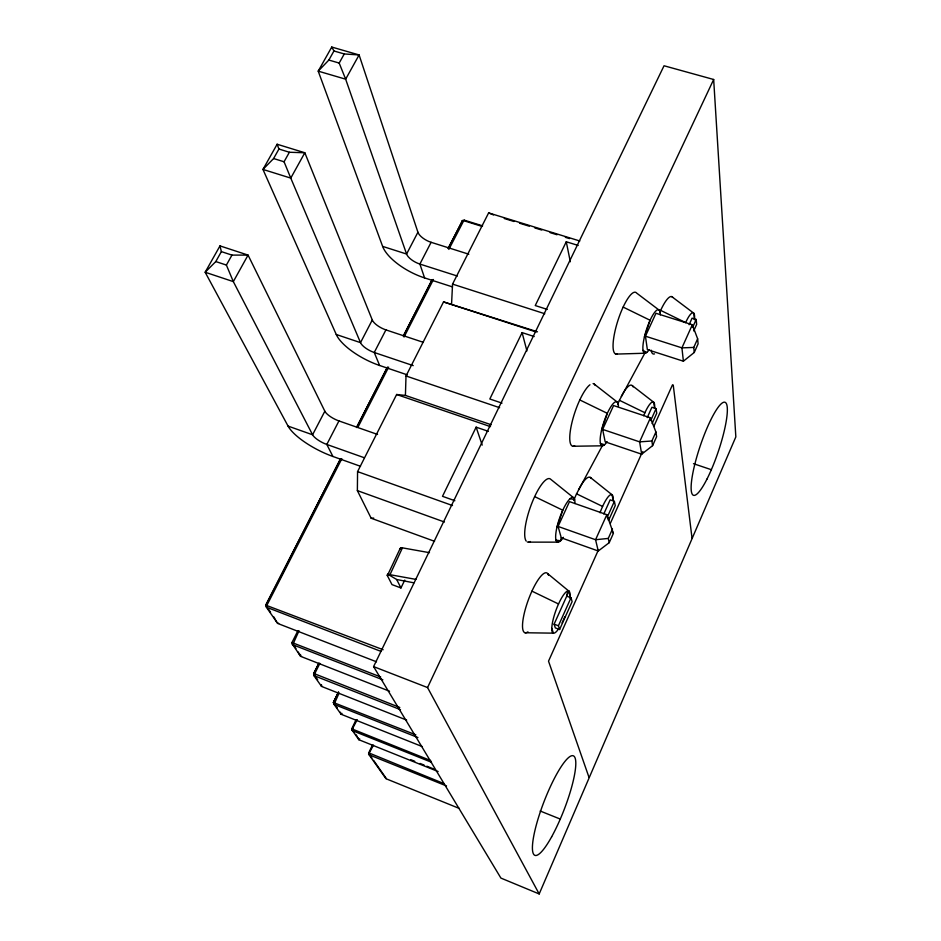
<?xml version="1.0" encoding="UTF-8"?>
<svg xmlns="http://www.w3.org/2000/svg" width="941" height="941" viewBox="0 0 941 941"><rect width="100%" height="100%" fill="white"/><g stroke="black" fill="none" stroke-linecap="round" stroke-linejoin="round"><path stroke-width="1.41" d="M434.542 541.31L371.154 518.232L357.368 490.626L357.568 471.617L396.632 394.502L405.418 395.42L491.202 424.767M405.418 395.42L406.006 375.977L443.529 301.908L537.476 331.808M451.574 303.931L452.55 284.111L488.626 212.901L579.809 240.99M404.759 580.091L400.948 587.949L391.985 584.596L387.374 575.645L400.207 548.38L402.43 547.85L429.461 552.673M358.203 737.768L358.839 739.72L438.118 771.538M340.454 712.243L341.101 714.254L422.368 746.625M567.764 590.948L566.717 596.206L554.108 624.177L555.319 627.906L559.601 629.494L572.128 601.617L571.011 597.77L566.717 596.206L568.646 590.972L567.764 590.948A22.431 5.293 -69.9 0 0 553.355 618.672A22.431 5.293 -69.9 0 0 557.848 629.905M561.271 537.817L598.264 551.003L609.227 542.663L613.403 533.324L606.839 514.692L569.481 501.624L558.084 526.442L561.271 537.817L560.613 540.746L556.013 540.181M342.03 713.419L341.101 714.254L334.067 704.386L339.042 693.176M556.884 527.536L562.777 510.222L534.664 496.613M601.534 430.331L607.321 413.334L579.797 399.937M644.42 336.96L650.102 320.269L623.154 307.095M359.709 738.897L358.839 739.72L351.91 729.84L357.262 719.63M539.181 893.95L735.838 436.895L713.666 79.491L664.04 65.764L373.589 666.604L500.906 878.082L539.181 893.95L427.555 687.565L373.589 666.604M609.227 542.663L608.274 538.417L612.473 529.042M652.595 445.658L651.878 441L655.912 432.001L650.443 417.816L613.579 405.559L602.64 429.402L605.181 441.847L641.68 454.197L652.595 445.658L656.606 436.695L655.912 432.001M694.258 352.463L693.764 347.441L697.634 338.795L692.329 324.763L655.959 313.282L645.432 336.196L647.361 349.605L683.389 361.203L694.258 352.463L698.104 343.853L697.634 338.795M559.601 629.494L558.413 625.765L571.011 597.77M607.463 516.715L614.379 501.341L610.144 499.871L603.804 513.951M650.843 420.286L656.077 408.641L651.901 407.265L647.232 417.604M692.658 327.327L696.187 319.47L692.058 318.176L689.118 324.716M608.639 520.326L615.261 505.588L614.379 501.341M652.113 423.568L656.736 413.252L656.077 408.641M693.717 330.938L696.646 324.41L696.187 319.47M598.452 549.85L548.521 661.17L588.995 777.348M610.486 523.031L641.774 453.291M653.807 426.473L672.45 384.893M642.868 451.562L641.68 454.197L639.621 441.858L650.443 417.816L650.866 420.615M400.172 548.932L400.607 548.003L402.43 547.85L390.103 574.433L387.998 574.328L387.374 575.645A8.163 2.188 25.8 0 1 387.998 574.328L415.922 579.385M373.518 745.072L368.601 754.106L385.975 778.713L459.373 808.472M427.555 687.565L713.666 79.491M372.342 745.225L368.578 753.141L371.907 757.952M319.846 663.405L313.824 675.556L313.624 673.697L318.74 663.358M356.051 719.783L351.699 728.875L352.322 730.616L431.496 762.257M488.367 431.354L476.134 427.155L442.505 496.319L454.856 500.718M534.182 336.537L522.102 332.608L489.826 398.996L502.012 403.124M578.197 245.448L566.27 241.766L535.253 305.554L547.286 309.413M573.751 500.494A31.171 7.646 -70.7 0 1 576.551 493.825L602.663 445.105M299.026 630.764L292.745 644.679L300.602 656.347L389.55 691.223M617.59 404.548A30.606 7.352 -71.5 0 1 619.413 400.301L645.338 352.193M338.525 692.2L333.408 702.515L334.067 704.386L417.933 737.544M317.67 679.755L313.624 673.697L319.152 663.193M297.897 630.741L291.969 642.55L292.18 644.491L382.869 679.837M339.842 460.196L265.644 606.192L277.689 623.448L376.506 661.805M356.533 427.532L387.257 367.413M403.289 336.055L432.001 279.853M448.034 248.495L462.666 220.323L448.457 248.189M341.842 458.702L266.938 605.204L266.609 607.263L380.905 651.36M357.898 427.308L388.657 367.131M404.042 337.043L433.46 279.489M448.845 249.412L464.054 220.088L482.592 225.852M340.654 458.679L265.668 605.11L383.14 649.737M356.721 427.308L387.527 367.166M403.595 335.784L432.378 279.571M377.564 434.448L338.948 420.933L326.809 444.446L332.926 456.479L360.497 466.301M423.379 342.348L385.916 329.891L374.247 352.499L379.635 365.484L407.382 374.883M424.591 277.913A39.745 16.409 27.9 0 1 382.622 246.389L318.211 71.14L331.75 47.05L359.097 54.943L417.922 232.239A12.468 5.293 28 0 0 431.107 242.308L419.886 264.068L424.591 277.913L452.515 286.911M324.845 411.217L312.588 434.777L288.064 426.097L205.162 272.243L219.982 245.895L248.059 255.093L324.845 411.217A12.962 4.223 27.3 0 0 338.948 420.933M372.283 319.987L360.509 342.642L336.266 334.502L262.962 169.427L277.125 144.244L304.825 152.76L372.283 319.987A12.715 4.787 27.6 0 0 385.916 329.891M417.922 232.239L406.583 254.035L382.622 246.389M578.527 489.767L580.526 486.144A31.171 7.646 -70.7 0 1 591.242 478.451M621.307 396.432L623.213 392.997A30.606 7.352 -71.5 0 1 633.081 386.869M219.982 245.895L221.37 251.623L215.795 261.563L205.162 272.243L233.333 281.618L226.393 265.068L231.956 255.105L248.059 255.093L233.333 281.618L312.588 434.777A13.033 4.07 27.2 0 0 326.809 444.446L364.167 457.691M277.125 144.244L278.936 149.031L273.608 158.535L262.962 169.427L290.769 178.108L284.064 161.77L289.381 152.254L304.825 152.76L290.769 178.108L360.509 342.642A12.774 4.646 27.5 0 0 374.247 352.499L413.228 365.626M331.75 47.05L333.949 50.979L328.856 60.059L318.211 71.14L345.653 79.185L339.183 63.059L344.265 53.955L359.097 54.943L345.653 79.185L406.583 254.035A12.527 5.176 27.9 0 0 419.886 264.068L457.35 276.042M386.328 778.56L373.577 760.363M334.302 703.421L333.632 703.574L334.067 704.386M608.274 538.417L595.559 539.734L558.084 526.442M322.445 686.365L320.916 685.648L320.905 684.601L321.54 684.801M430.719 760.575L351.699 728.816L354.134 732.216M651.878 441L639.621 441.858L602.64 429.402M371.154 518.232L373.706 518.079M301.543 656.289L299.932 655.524L298.332 652.054M693.764 347.441L681.931 347.864L645.432 336.196M615.943 354.098L644.691 353.24M278.689 623.424L276.995 622.601L273.772 616.837M573.198 446.257L602.334 445.811M528.736 542.134L558.236 542.145M525.019 632.752L553.39 633.152L551.802 628.317M352.922 728.722L352.157 728.699L352.569 729.698M464.431 220.229L462.055 221.053L463.56 220.629L481.721 226.299M387.998 574.328L396.679 579.503L413.911 582.832M570.152 498.648L574.622 499.589M333.949 50.979L344.265 53.955M328.856 60.059L339.183 63.059M313.988 673.556L399.796 707.479M278.936 149.031L289.381 152.254M504.294 218.512L514.009 221.5M519.561 223.217L529.277 226.205M534.829 227.922L541.757 230.051M550.085 232.615L557.025 234.756M565.353 237.32L569.517 238.602M273.608 158.535L284.064 161.77M431.107 242.308L468.806 254.211M452.55 284.111L544.78 313.741M443.529 301.908L536.111 331.961M221.37 251.623L231.956 255.105M215.795 261.563L226.393 265.068M299.92 654.43L300.602 654.665M693.482 463.678L711.349 469.7M406.006 375.977L499.636 407.7M396.632 394.502L490.496 426.638M600.393 443.352L604.498 444.764M357.568 471.617L452.503 505.54M357.368 490.626L444.446 522.02M554.108 624.177L558.413 625.765M380.705 676.979L291.969 642.55L295.945 648.49M400.501 709.69L313.824 675.556L321.563 686.436L406.665 720.112M415.863 734.862L333.408 702.515L338.489 692.106L333.42 702.586L337.325 707.95M540.169 811.013L560.271 819.07M446.54 785.97L369.19 754.835L369.037 752.988L444.27 783.735M410.735 759.646L414.758 761.281M420.133 763.469L424.156 765.104M426.849 766.197L433.554 768.926M488.626 212.901L493.519 214.936M531.936 591.148L558.531 603.981M576.551 493.825L602.593 506.446M619.413 400.301L644.926 412.734M660.641 310.377L685.648 322.598A21.231 4.693 -72.1 0 1 694.47 319.74L693.858 313.282M643.021 350.334L646.679 352.534M671.745 296.603L693.246 312.8M659.335 310.271L636.692 293.121A32.417 8.163 -72.2 0 0 617.755 321.034A32.417 8.163 -72.2 0 0 617.308 353.969M632.305 385.645L653.736 402.266L654.607 408.288A21.561 4.893 -71.4 0 0 643.656 415.71M594.312 384.163L617.225 402.054M590.348 477.428L612.026 494.754L613.179 500.306A21.949 5.093 -70.7 0 0 609.156 495.766A21.949 5.093 -70.7 0 0 600.04 512.763M573.41 497.577L550.226 478.898A33.582 8.881 -70.6 0 0 531.583 503.87A33.582 8.881 -70.6 0 0 526.172 541.04M547.733 573.692L569.329 591.501M355.757 734.439L357.392 736.662M268.126 608.733L270.549 612.203M612.062 530.959L613.403 533.324M396.679 579.503L400.948 587.949M476.134 427.155L482.204 445.105M570.105 596.006L568.646 590.972A22.431 5.293 -69.9 0 1 569.928 598.335M522.102 332.608L526.925 350.934M598.264 551.003L595.559 539.734L606.839 514.692L607.674 518.538M566.27 241.766L570.317 261.763M673.238 385.01L692 537.981M683.389 361.203L681.931 347.864L692.329 324.763L692.588 327.48M563.424 537.311A23.654 5.917 -70.6 0 1 555.743 534.512A23.654 5.917 -70.6 0 1 566.27 503.611A23.654 5.917 -70.6 0 1 574.927 503.541M530.395 541.522A33.582 8.881 -70.6 0 1 527.313 541.981M607.121 441.694A23.207 5.681 -71.4 0 1 600.229 438.283A23.207 5.681 -71.4 0 1 609.697 408.653A23.207 5.681 -71.4 0 1 618.449 406.241M593.101 383.587A32.947 8.516 -71.4 0 1 595.253 385.481M574.716 445.893A32.947 8.516 -71.4 0 1 572.175 421.603A32.947 8.516 -71.4 0 1 589.936 384.775M649.125 349.793A22.831 5.434 -72.1 0 1 643.021 345.018A22.831 5.434 -72.1 0 1 652.372 315.823A22.831 5.434 -72.1 0 1 660.311 314.847M564.788 616.814A22.431 5.293 -69.9 0 1 562.059 622.883M527.936 631.858A31.841 7.951 -69.9 0 1 528.136 600.452A31.841 7.951 -69.9 0 1 548.474 575.198M609.015 517.926A21.949 5.093 -70.7 0 1 608.215 520.044M659.759 312.388A30.147 7.046 -72.1 0 1 672.674 297.332M654.536 353.887A30.147 7.046 -72.1 0 1 651.196 350.181M332.926 456.479A41.333 12.927 27.2 0 1 288.064 426.097M379.635 365.484A40.522 14.738 27.5 0 1 336.266 334.502M706.962 479.11A49.097 9.457 -71.3 0 0 725.958 402.983A49.097 9.457 -71.3 0 0 694.811 464.278A49.097 9.457 -71.3 0 0 706.962 479.11M551.649 836.796A53.343 10.821 -68.9 0 0 573.986 756.211A53.343 10.821 -68.9 0 0 536.676 823.669A53.343 10.821 -68.9 0 0 551.649 836.796"/></g></svg>
